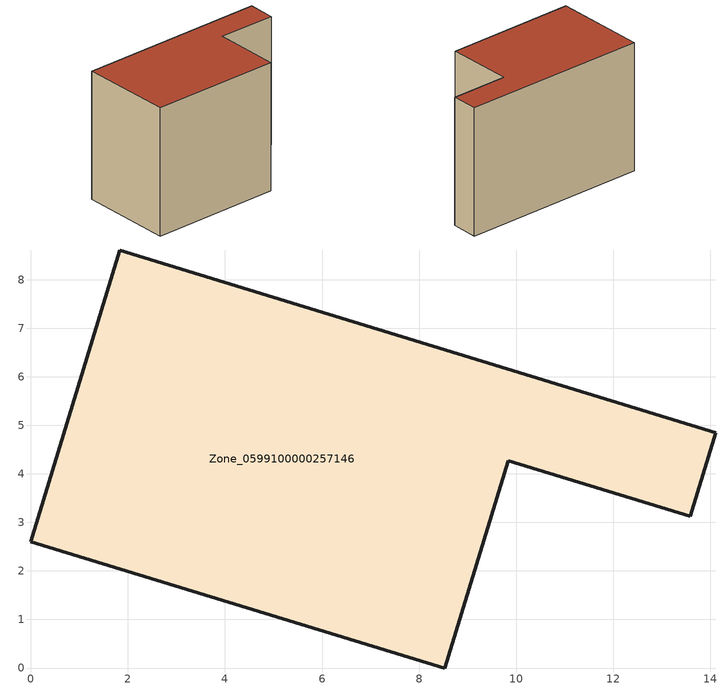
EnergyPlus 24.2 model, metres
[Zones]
Zone_0599100000257146
 floor ground (C_G): 0,2.6 1.83,8.61 14.11,4.85 13.58,3.13 9.83,4.27 8.53,0 z0
 wall outside (C_F): 1.83,8.61 0,2.6 8.53,0 9.83,4.27 13.58,3.13 14.11,4.85 1.83,8.61 z0:8.78
 roof outside (C_R): 14.11,4.85 1.83,8.61 0,2.6 8.53,0 9.83,4.27 13.58,3.13 z8.78
[BUILDING]
Pand.0599100000257146: North Axis=0; Terrain=City; Loads Convergence Tolerance Value=0.04; Temperature Convergence Tolerance Value=0.4; Solar Distribution=FullExterior; Maximum Number of Warmup Days=25; Minimum Number of Warmup Days=1
[Site:Location]
Rotterdam.The.Hague.AP_ZH_NLD Design_Conditions: Latitude=51.96; Longitude=4.45; Time Zone=1; Elevation=-4.5
[SITE:GROUNDTEMPERATURE:BUILDINGSURFACE]
18, 18, 18, 18, 18, 18, 18, 18, 18, 18, 18, 18
[MATERIAL] Thermal Absorptance=0.9; Solar Absorptance=0.7; Visible Absorptance=0.7
Name | Roughness | Thickness | Conductivity | Density | Specific Heat
G.TC.1975-1991 | MediumSmooth | 0.15 | 0.288461 | 540 | 1210
F.TC.1975-1991 | Rough | 0.3 | 0.230769 | 1920 | 840
R.TC.1975-1991 | MediumRough | 0.2 | 0.153846 | 1500 | 1000
[CONSTRUCTION]
C_G: G.TC.1975-1991
C_F: F.TC.1975-1991
C_R: R.TC.1975-1991
[ZONE]
Zone_0599100000257146: Type=1; Multiplier=1; Ceiling Height=Autocalculate; Volume=Autocalculate; Floor Area=autocalculate; Part of Total Floor Area=Yes
[ZONEINFILTRATION:DESIGNFLOWRATE]
Infil_Zone_0599100000257146: Zone or ZoneList or Space or SpaceList=Zone_0599100000257146; Schedule=AlwaysOn; Design Flow Rate Calculation Method=Flow/Area; Flow Rate per Floor Area=0.003; Constant Term Coefficient=1; Temperature Term Coefficient=0; Velocity Term Coefficient=0; Velocity Squared Term Coefficient=0
[HVACTEMPLATE:ZONE:IDEALLOADSAIRSYSTEM]
Zone_0599100000257146: Maximum Heating Supply Air Temperature=50; Minimum Cooling Supply Air Temperature=13; Maximum Heating Supply Air Humidity Ratio=0.0156; Minimum Cooling Supply Air Humidity Ratio=0.0077; Heating Limit=NoLimit; Cooling Limit=NoLimit; Dehumidification Control Type=ConstantSensibleHeatRatio; Cooling Sensible Heat Ratio=0.7; Dehumidification Setpoint=60; Humidification Control Type=None; Humidification Setpoint=30; Outdoor Air Method=None; Outdoor Air Flow Rate per Person=0.00944; Outdoor Air Flow Rate per Zone Floor Area=0; Outdoor Air Flow Rate per Zone=0; Demand Controlled Ventilation Type=None; Outdoor Air Economizer Type=NoEconomizer; Heat Recovery Type=None; Sensible Heat Recovery Effectiveness=0.7; Latent Heat Recovery Effectiveness=0.65
[ZONECONTROL:THERMOSTAT]
ThermostatControl_Zone_0599100000257146: Zone or ZoneList=Zone_0599100000257146; Control Type Schedule=DualSetpointControlType; Control 1=Thermostat_Zone_0599100000257146; Temperature Difference Between Cutout And Setpoint=0
[THERMOSTATSETPOINT:DUALSETPOINT]
Thermostat_Zone_0599100000257146: Heating Setpoint Temperature Schedule=HeatingSetpoint_Zone_0599100000257146; Cooling Setpoint Temperature Schedule=CoolingSetpoint_Zone_0599100000257146
[SCHEDULE:COMPACT]
HeatingSetpoint_Zone_0599100000257146: Through: 12/31, For: AllDays, Until: 24:00, 21
CoolingSetpoint_Zone_0599100000257146: Through: 12/31, For: AllDays, Until: 24:00, 24
DualSetpointControlType: Through: 12/31, For: AllDays, Until: 24:00, 4
AlwaysOn: Through: 12/31, For: AllDays, Until: 24:00, 1
